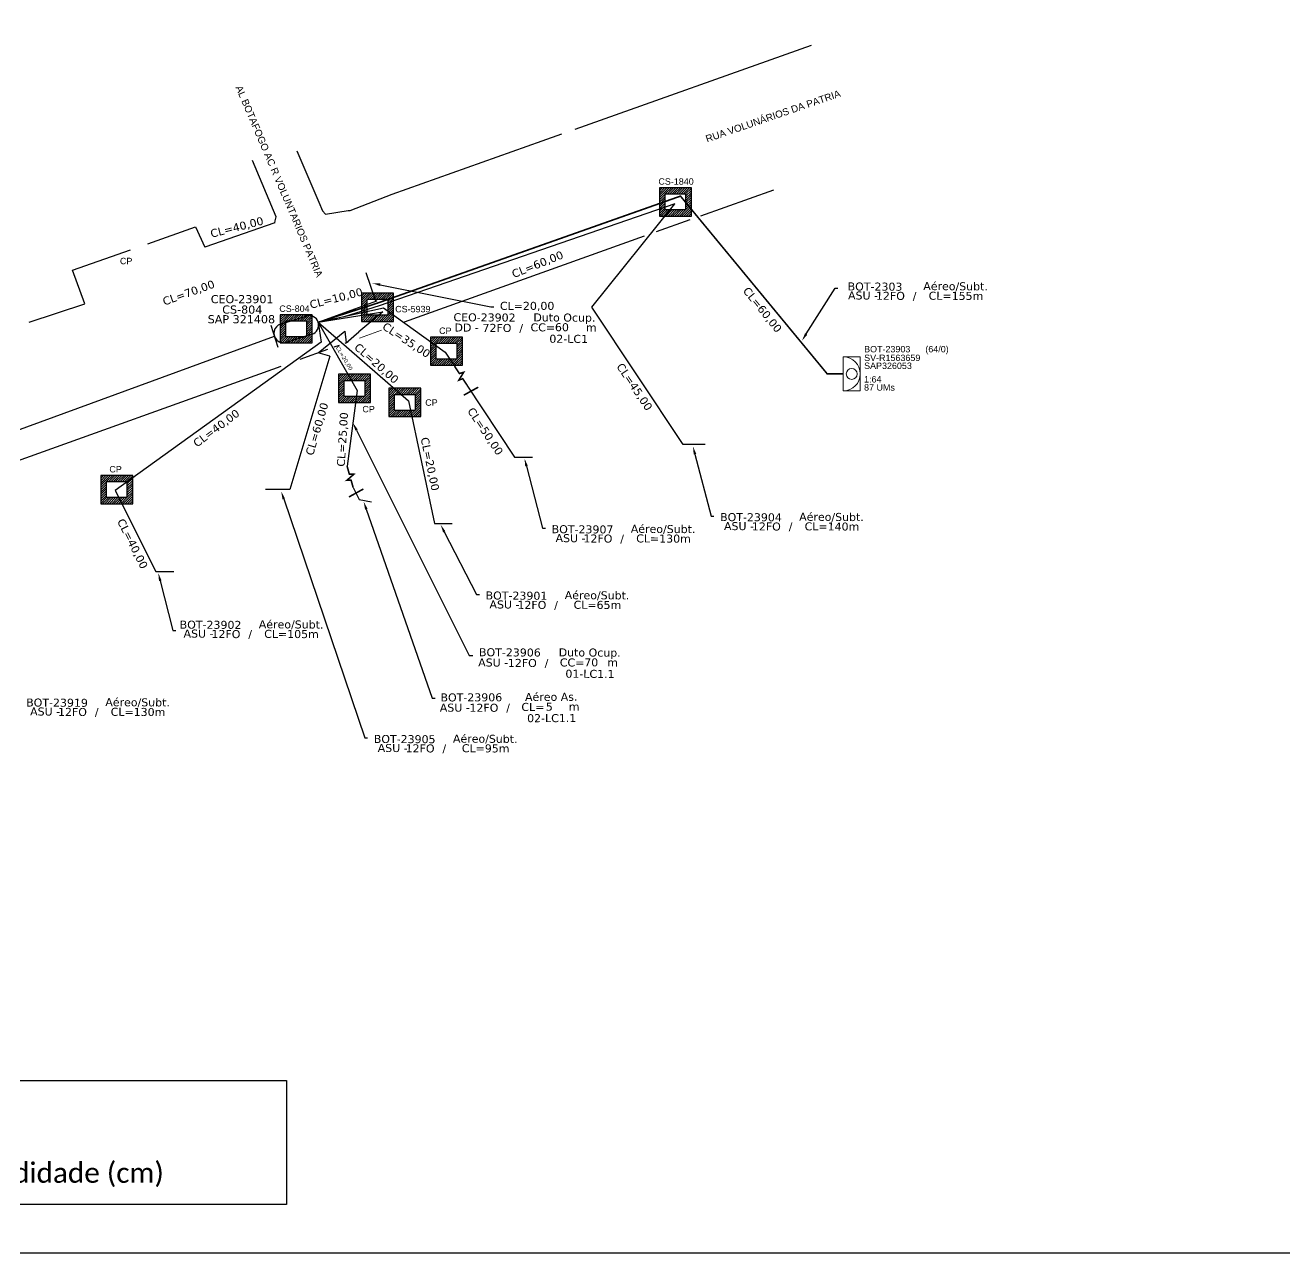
# Model space of a CAD drawing. Extents: x -89 to 749, y 705 to 1299.
# Drawn here: x 78.1 to 330, y 705 to 950.3 of the extents above; entities that cross this region are included whole.
import ezdxf
from ezdxf import colors
from ezdxf.entities.mleader import LeaderData, LeaderLine
from ezdxf.enums import TextEntityAlignment as Align
from ezdxf.math import Vec2, Vec3

# ---------------------------------------------------------------- set-up
doc = ezdxf.new("R2010")
doc.units = 0
for name, color, linetype in [('10.1-Caixas Subterrâneas', 5, 'Continuous'), ('20.4-CEOS', 1, 'Continuous'), ('20.5-CEO', 1, 'Continuous'), ('CAP a instalar', 1, 'Continuous'), ('celulas gpon', 7, 'Continuous'), ('label_cabos', 7, 'Continuous'), ('Legenda', 1, 'Continuous'), ('QUADRA', 7, 'Continuous'), ('SETA', 7, 'Continuous'), ('Subida Lateral', 5, 'Continuous')]:
    doc.layers.add(name, color=color, linetype=linetype)
for name, color, linetype, lineweight in [("20.0-LEGENDA DOS CDO'S", 1, 'Continuous', 0), ('20.1-CDO_INTERIOR', 1, 'Continuous', 0), ('Segmento Logradouro Texto', 7, 'Continuous', 0)]:
    doc.layers.add(name, color=color, linetype=linetype, lineweight=lineweight)
doc.layers.add('EXTRA', color=50, linetype='Continuous', plot=False)
doc.styles.add('ARIAL', font='arial.ttf')
doc.styles.add('DIGICADE', font='arial.ttf')
doc.styles.add('siredit', font='verdana.ttf')
doc.styles.get("Standard").update_dxf_attribs({"font": 'arial.ttf'})
doc.styles.add('WMF-Calibri0', font='calibri.ttf')
doc.linetypes.add('FENCELINE1', pattern='A,0.25,-0.1,[133,ltypeshp.shx,S=0.1,R=0,X=-0.1,Y=0],-0.1,1', length=1.45)

# ---------------------------------------------------------------- blocks, each defined once
blk = doc.blocks.new('*X59')
at = {"color": 0, "linetype": 'Continuous'}
for p, q in [((-1.25, 0.34099), (-0.49099, 1.1)), ((-1.25, 0.517767), (-0.667767, 1.1)), ((-1.25, 0.694544), (-0.844544, 1.1)), ((-1.25, 0.87132), (-1.02132, 1.1)), ((-1.25, 1.048097), (-1.198097, 1.1)), ((-0.789214, 0.625), (-0.314214, 1.1)), ((-0.612437, 0.625), (-0.137437, 1.1)), ((-0.43566, 0.625), (0.03934, 1.1)), ((-0.258883, 0.625), (0.216117, 1.1)), ((-0.082107, 0.625), (0.392893, 1.1)), ((0.09467, 0.625), (0.56967, 1.1)), ((0.271447, 0.625), (0.746447, 1.1)), ((0.448223, 0.625), (0.923223, 1.1)), ((0.625, 0.625), (1.1, 1.1)), ((0.801777, 0.625), (1.25, 1.073223)), ((-1.25, 0.164214), (-0.8035, 0.610714)), ((-1.25, -0.012563), (-0.8035, 0.433937)), ((-1.25, -0.18934), (-0.8035, 0.25716)), ((-1.25, -0.366117), (-0.8035, 0.080383)), ((0.8035, 0.449947), (1.25, 0.896447)), ((0.8035, 0.27317), (1.25, 0.71967)), ((0.8035, 0.096393), (1.25, 0.542893)), ((0.8035, -0.080383), (1.25, 0.366117)), ((0.8035, -0.25716), (1.25, 0.18934)), ((0.8035, -0.433937), (1.25, 0.012563)), ((-1.25, -0.542893), (-0.8035, -0.096393)), ((-1.25, -0.71967), (-0.8035, -0.27317)), ((-1.25, -0.896447), (-0.8035, -0.449947)), ((-1.25, -1.073223), (-0.801777, -0.625)), ((-1.1, -1.1), (-0.625, -0.625)), ((-0.923223, -1.1), (-0.448223, -0.625)), ((-0.746447, -1.1), (-0.271447, -0.625)), ((-0.56967, -1.1), (-0.09467, -0.625)), ((-0.392893, -1.1), (0.082107, -0.625)), ((-0.216117, -1.1), (0.258883, -0.625)), ((-0.03934, -1.1), (0.43566, -0.625)), ((0.137437, -1.1), (0.612437, -0.625)), ((0.314214, -1.1), (0.789214, -0.625)), ((0.49099, -1.1), (1.25, -0.34099)), ((0.667767, -1.1), (1.25, -0.517767)), ((0.8035, -0.610714), (1.25, -0.164214)), ((0.844544, -1.1), (1.25, -0.694544)), ((1.02132, -1.1), (1.25, -0.87132)), ((1.198097, -1.1), (1.25, -1.048097))]:
    blk.add_line(p, q, dxfattribs=at)
blk = doc.blocks.new('MANHOLE_MQ')
at = {"color": 0, "linetype": 'Continuous'}
for p, q in [((0.00000623, 0.00000569), (-0.00000627, 0.00000569)), ((-0.00000627, 0.00000569), (-0.00000627, -0.00000531)), ((0.00000623, -0.00000531), (0.00000623, 0.00000569)), ((-0.00000404, 0.00000331), (0.00000399, 0.00000331)), ((-0.00000404, -0.00000294), (-0.00000404, 0.00000331)), ((0.00000399, 0.00000331), (0.00000399, -0.00000294)), ((0.00000399, -0.00000294), (-0.00000404, -0.00000294)), ((0.00000399, -0.00000294), (0.00000399, -0.00000294)), ((-0.00000627, -0.00000531), (0.00000623, -0.00000531))]:
    blk.add_line(p, q, dxfattribs=at)
at = {"color": 0, "linetype": 'Continuous', "xscale": 5e-06, "yscale": 5e-06, "zscale": 1e-05}
blk.add_blockref('*X59', (-0.00000002, 0.00000019), dxfattribs=at)
blk = doc.blocks.new('LEGENDA DOS CABOS')
at = {"layer": 'EXTRA', "color": 0, "style": 'siredit'}
for tag, p in [('ID', (4.6, 0.97)), ('XX', (9.03, 0.97))]:
    blk.add_attdef(tag, text='', height=0.48, rotation=359.69, dxfattribs=at).set_placement(p, align=Align.MIDDLE_CENTER)
at = {"layer": 'Legenda', "color": 0, "style": 'siredit'}
for tag, p in [('TIPO_CABO', (1.31, 0)), ('CABO', (4.69, -0.05)), ('/', (6.81, -0.05)), ('METROS', (10.03, -0.05))]:
    blk.add_attdef(tag, text='', height=0.8, rotation=359.69, dxfattribs=at).set_placement(p, align=Align.MIDDLE_CENTER)
blk = doc.blocks.new('Inst CB AS CFOA-SM-ASU-120-S-12')
at = {"layer": 'label_cabos', "color": 0, "style": 'siredit'}
for tag, flags, p in [('ID_ATIVIDADE', 3, (1.31, 2.67)), ('FATOR', 1, (11.56, 2.55))]:
    blk.add_attdef(tag, text='', height=1, rotation=359.69, dxfattribs=dict(at, flags=flags)).set_placement(p, align=Align.MIDDLE_CENTER)
for tag, p in [('DESTINO_CABO', (3.13, 1.26)), ('TIPO_CABO', (13.11, 1.24)), ('TIPO_CABO', (1.26, 0)), ('CABO', (4.69, -0.05)), ('/', (7.71, -0.05)), ('LANCE', (10.81, 0)), ('UND', (15.96, 0)), ('FID', (13.15, -1.41))]:
    blk.add_attdef(tag, text='', height=1, rotation=359.69, dxfattribs=at).set_placement(p, align=Align.MIDDLE_CENTER)
blk.add_attdef('QTDE', (12.43, -0.47), '', height=1, rotation=359.69, dxfattribs=at)
blk = doc.blocks.new('Inst CB DT OCUP CFOA-SM-DD-S-72')
at = {"layer": 'label_cabos', "color": 0, "style": 'siredit'}
for tag, flags, p in [('ID_ATIVIDADE', 3, (1.31, 2.67)), ('FATOR', 1, (11.56, 2.55))]:
    blk.add_attdef(tag, text='', height=1, rotation=359.69, dxfattribs=dict(at, flags=flags)).set_placement(p, align=Align.MIDDLE_CENTER)
for tag, p in [('DESTINO_CABO', (3.13, 1.26)), ('TIPO_CABO', (13.11, 1.24)), ('TIPO_CABO', (1.11, 0)), ('CABO', (4.69, -0.05)), ('/', (7.71, -0.05)), ('LANCE', (10.41, 0.02)), ('UND', (16.46, 0)), ('FID', (13.65, -1.41))]:
    blk.add_attdef(tag, text='', height=1, rotation=359.69, dxfattribs=at).set_placement(p, align=Align.MIDDLE_CENTER)
blk.add_attdef('QTDE', (11.93, -0.45), '', height=1, rotation=359.69, dxfattribs=at)
blk = doc.blocks.new('Inst CB DT OCUP CFOA-SM-ASU-120-S-12')
at = {"layer": 'label_cabos', "color": 0, "style": 'siredit'}
for tag, flags, p in [('ID_ATIVIDADE', 3, (1.31, 2.67)), ('FATOR', 1, (11.56, 2.55))]:
    blk.add_attdef(tag, text='', height=1, rotation=359.69, dxfattribs=dict(at, flags=flags)).set_placement(p, align=Align.MIDDLE_CENTER)
for tag, p in [('DESTINO_CABO', (3.13, 1.26)), ('TIPO_CABO', (13.11, 1.24)), ('TIPO_CABO', (1.26, 0)), ('CABO', (4.69, -0.05)), ('/', (7.71, -0.05)), ('LANCE', (10.91, 0)), ('UND', (15.96, 0)), ('FID', (13.15, -1.41))]:
    blk.add_attdef(tag, text='', height=1, rotation=359.69, dxfattribs=at).set_placement(p, align=Align.MIDDLE_CENTER)
blk.add_attdef('QTDE', (12.43, -0.47), '', height=1, rotation=359.69, dxfattribs=at)

msp = doc.modelspace()

# ---------------------------------------------------------------- linework, layer by layer
msp.add_lwpolyline([(-89.32, 705.02), (749.25, 705.02), (749.25, 1299.02), (-89.32, 1299.02), (-89.32, 705.02)])
at = {"color": 7}
msp.add_lwpolyline([(-71.63, 739.46), (130.36, 739.46), (130.36, 714.66), (-71.63, 714.66)], close=True, dxfattribs=at)
at = {"layer": '20.1-CDO_INTERIOR', "color": 1, "lineweight": 18}
msp.add_lwpolyline([(245.08, 877.26), (245.08, 884.06), (241.68, 884.07), (241.68, 877.27)], close=True, dxfattribs=at)
msp.add_circle((243.38, 880.66), 1.09, dxfattribs=at)
msp.add_arc((241.68, 880.67), 3.4, 269.9724, 89.9724, dxfattribs=at)
at = {"layer": '20.5-CEO', "color": 5}
for p, q in [((129.18, 890.61), (134.3, 892.22)), ((135.45, 888.57), (130.33, 886.96))]:
    msp.add_line(p, q, dxfattribs=at)
msp.add_lwpolyline([(127.24, 890.42), (128.62, 886.01)], dxfattribs=at)
for centre, start, end in [((134.88, 890.4), 287.4426, 107.4426), ((129.75, 888.79), 107.4426, 287.4426)]:
    msp.add_arc(centre, 1.91, start, end, dxfattribs=at)
at = {"layer": 'CAP a instalar', "color": 1, "linetype": 'FENCELINE1', "ltscale": 5, "const_width": 0.32}
msp.add_lwpolyline([(136.7, 890.97), (148.56, 894.81), (148.56, 894.81), (209.13, 916.19), (238.47, 880.67), (241.68, 880.67)], dxfattribs=at)
at = {"layer": 'CAP a instalar', "color": 7, "linetype": 'FENCELINE1', "ltscale": 5}
for points in [[(214.1, 866.58), (209.64, 866.58), (191.43, 893.98), (208.02, 914.65), (148.86, 894.23), (141.91, 892.04), (136.7, 890.97)], [(136.7, 890.97), (148.45, 895.25), (148.21, 895.21), (146.28, 900.87)], [(136.7, 890.97), (149.74, 893.88)], [(136.7, 890.97), (149.6, 893.09), (144.79, 889.05)], [(149.74, 893.88), (149.74, 893.88), (162.08, 885.03), (163.99, 882.14)], [(136.7, 890.97), (137.27, 887.02), (96.08, 857.36)], [(139.02, 884.22), (136.69, 884.84), (142.03, 889.18), (142.31, 886.87), (144.79, 889.05)], [(136.7, 890.97), (154.77, 875.26), (154.77, 875.26), (159.98, 850.74), (163.51, 850.74)], [(136.7, 890.97), (144.52, 877.35), (144.52, 877.35), (142.46, 862.25)], [(-12.4, 846.58), (7.17, 844.02), (127.93, 888.21)], [(139.02, 884.22), (131, 857.57), (126.13, 857.57)], [(166.44, 878.43), (175.97, 864.02), (179.56, 864.02)], [(96.08, 857.36), (104.22, 841.15), (107.86, 841.15)], [(143.69, 857.97), (144.88, 855.54), (147.34, 855.12)]]:
    msp.add_lwpolyline(points, dxfattribs=at)
at = {"layer": 'QUADRA', "color": 4}
for points in [[(188.08, 929.57), (235.31, 946.34)], [(143.11, 913.33), (151.46, 916.56), (181.47, 927.22)], [(181.47, 927.22), (185.44, 928.63)], [(132.44, 925.22), (136.8, 914.95)], [(128.02, 910.85), (128.1, 911.25), (128.29, 912.05), (128.29, 912.05), (128.29, 912.05), (123.54, 923.32)], [(227.74, 917.41), (213.13, 912.18)], [(136.8, 914.95), (137.55, 913.22), (138.18, 912.55), (142.7, 913.33), (143.11, 913.33)], [(102.62, 906.67), (112.19, 910.05), (114, 905.97)], [(128.02, 910.85), (114, 905.97)], [(211.02, 911.43), (204.3, 909.04)], [(201.86, 908.17), (153.91, 891.02)], [(78.88, 890.97), (90.06, 894.69), (87.57, 901.37), (99.18, 905.46)], [(142.62, 886.98), (142, 886.76)], [(138.56, 885.52), (133.04, 883.51)], [(140.88, 886.35), (139.82, 885.97)], [(129.23, 882.14), (71.26, 861.38)]]:
    msp.add_lwpolyline(points, dxfattribs=at)
at = {"layer": 'SETA', "lineweight": 0}
msp.add_line((144.96, 887.82), (149.36, 889.39), dxfattribs=at)
at = {"layer": 'SETA', "lineweight": 0, "const_width": 0.32}
for points in [[(165.81, 876.41), (168.69, 878)], [(142.85, 856.07), (145.73, 857.66)]]:
    msp.add_lwpolyline(points, dxfattribs=at)
at = {"layer": 'Subida Lateral', "color": 5, "const_width": 0.32}
for points in [[(166.44, 878.43), (165.6, 879.7), (164.83, 879.42), (165.78, 880.98), (164.93, 880.73), (163.99, 882.14)], [(143.69, 857.97), (143.26, 859.44), (142.44, 859.4), (143.82, 860.6), (142.93, 860.62), (142.46, 862.25)]]:
    msp.add_lwpolyline(points, dxfattribs=at)

# ---------------------------------------------------------------- block references
at = {"color": 0, "lineweight": 0}
ref = msp.add_blockref('Inst CB DT OCUP CFOA-SM-DD-S-72', (164.95, 889.93), dxfattribs=dict(at, xscale=1.6, yscale=1.6, zscale=1.6))
ref.add_attrib('DESTINO_CABO', 'CEO-23902', dxfattribs={"layer": 'label_cabos', "color": 0, "height": 1.6, "rotation": 359.69, "style": 'siredit'}).set_placement((169.96, 891.95), align=Align.MIDDLE_CENTER)
ref.add_attrib('TIPO_CABO', 'Duto Ocup.', dxfattribs={"layer": 'label_cabos', "color": 0, "height": 1.6, "rotation": 359.69, "style": 'siredit'}).set_placement((185.92, 891.92), align=Align.MIDDLE_CENTER)
ref.add_attrib('/', '/', dxfattribs={"layer": 'label_cabos', "color": 0, "height": 1.6, "rotation": 359.69, "style": 'siredit'}).set_placement((177.29, 889.85), align=Align.MIDDLE_CENTER)
ref.add_attrib('FID', '02-LC1', dxfattribs={"layer": 'label_cabos', "color": 0, "height": 1.6, "rotation": 359.69, "style": 'siredit'}).set_placement((186.78, 887.67), align=Align.MIDDLE_CENTER)
ref.add_attrib('LANCE', 'CC=', dxfattribs={"layer": 'label_cabos', "color": 0, "height": 1.6, "rotation": 359.69, "style": 'siredit'}).set_placement((181.6, 889.96), align=Align.MIDDLE_CENTER)
ref.add_attrib('UND', 'm', dxfattribs={"layer": 'label_cabos', "color": 0, "height": 1.6, "rotation": 359.69, "style": 'siredit'}).set_placement((191.29, 889.93), align=Align.MIDDLE_CENTER)
ref.add_attrib('CABO', '72FO', dxfattribs={"layer": 'label_cabos', "color": 0, "height": 1.6, "rotation": 359.69, "style": 'siredit'}).set_placement((172.44, 889.85), align=Align.MIDDLE_CENTER)
ref.add_attrib('TIPO_CABO', 'DD - ', dxfattribs={"layer": 'label_cabos', "color": 0, "height": 1.6, "rotation": 359.69, "style": 'siredit'}).set_placement((166.73, 889.92), align=Align.MIDDLE_CENTER)
ref.add_attrib('QTDE', '60', (184.03, 889.2), dxfattribs={"layer": 'label_cabos', "color": 0, "height": 1.6, "rotation": 359.69, "style": 'siredit'})
at = {"layer": '10.1-Caixas Subterrâneas', "color": 30, "xscale": 511660.0868978531, "yscale": 511660.0868978531, "zscale": 511660.0868978531}
for p, rotation in [((208.1, 915.12), 180.0000000000622), ((148.56, 894.07), 180.0000000000622), ((132.29, 889.77), 180.0000000000622), ((162.32, 885.31), 180.0000000000622), ((143.93, 877.86), 180.000000000062), ((154, 875.06), 180.000000000062), ((96.4, 857.63), 180.0000000000622)]:
    msp.add_blockref('MANHOLE_MQ', p, dxfattribs=dict(at, rotation=rotation))
at = {"layer": 'label_cabos', "color": 0, "lineweight": 0}
ref = msp.add_blockref('LEGENDA DOS CABOS', (241.24, 895.5), dxfattribs=dict(at, xscale=1.6, yscale=1.6, zscale=1.6))
ref.add_attrib('ID', 'BOT-2303', dxfattribs={"color": 0, "height": 1.6, "rotation": 359.69, "style": 'siredit'}).set_placement((248.03, 898.11), align=Align.MIDDLE_CENTER)
ref.add_attrib('CABO', '12FO', dxfattribs={"color": 0, "height": 1.6, "rotation": 359.69, "style": 'siredit'}).set_placement((251.11, 896.26), align=Align.MIDDLE_CENTER)
ref.add_attrib('METROS', 'CL=155m', dxfattribs={"color": 0, "height": 1.6, "rotation": 359.69, "style": 'siredit'}).set_placement((264.22, 896.26), align=Align.MIDDLE_CENTER)
ref.add_attrib('XX', 'Aéreo/Subt.', dxfattribs={"color": 0, "height": 1.6, "rotation": 359.69, "style": 'siredit'}).set_placement((264.14, 898.18), align=Align.MIDDLE_CENTER)
ref.add_attrib('/', '/', dxfattribs={"color": 0, "height": 1.6, "rotation": 359.69, "style": 'siredit'}).set_placement((255.95, 896.26), align=Align.MIDDLE_CENTER)
ref.add_attrib('TIPO_CABO', 'ASU -', dxfattribs={"color": 0, "height": 1.6, "rotation": 359.69, "style": 'siredit'}).set_placement((245.63, 896.33), align=Align.MIDDLE_CENTER)
ref = msp.add_blockref('LEGENDA DOS CABOS', (216.44, 849.41), dxfattribs=dict(at, xscale=1.6, yscale=1.6, zscale=1.6))
ref.add_attrib('ID', 'BOT-23904', dxfattribs={"color": 0, "height": 1.6, "rotation": 359.69, "style": 'siredit'}).set_placement((223.23, 852.02), align=Align.MIDDLE_CENTER)
ref.add_attrib('CABO', '12FO', dxfattribs={"color": 0, "height": 1.6, "rotation": 359.69, "style": 'siredit'}).set_placement((226.3, 850.17), align=Align.MIDDLE_CENTER)
ref.add_attrib('METROS', 'CL=140m', dxfattribs={"color": 0, "height": 1.6, "rotation": 359.69, "style": 'siredit'}).set_placement((239.42, 850.17), align=Align.MIDDLE_CENTER)
ref.add_attrib('XX', 'Aéreo/Subt.', dxfattribs={"color": 0, "height": 1.6, "rotation": 359.69, "style": 'siredit'}).set_placement((239.33, 852.08), align=Align.MIDDLE_CENTER)
ref.add_attrib('/', '/', dxfattribs={"color": 0, "height": 1.6, "rotation": 359.69, "style": 'siredit'}).set_placement((231.15, 850.17), align=Align.MIDDLE_CENTER)
ref.add_attrib('TIPO_CABO', 'ASU -', dxfattribs={"color": 0, "height": 1.6, "rotation": 359.69, "style": 'siredit'}).set_placement((220.83, 850.24), align=Align.MIDDLE_CENTER)
ref = msp.add_blockref('LEGENDA DOS CABOS', (182.76, 847), dxfattribs=dict(at, xscale=1.6, yscale=1.6, zscale=1.6))
ref.add_attrib('ID', 'BOT-23907', dxfattribs={"color": 0, "height": 1.6, "rotation": 359.69, "style": 'siredit'}).set_placement((189.55, 849.6), align=Align.MIDDLE_CENTER)
ref.add_attrib('CABO', '12FO', dxfattribs={"color": 0, "height": 1.6, "rotation": 359.69, "style": 'siredit'}).set_placement((192.63, 847.76), align=Align.MIDDLE_CENTER)
ref.add_attrib('METROS', 'CL=130m', dxfattribs={"color": 0, "height": 1.6, "rotation": 359.69, "style": 'siredit'}).set_placement((205.74, 847.76), align=Align.MIDDLE_CENTER)
ref.add_attrib('XX', 'Aéreo/Subt.', dxfattribs={"color": 0, "height": 1.6, "rotation": 359.69, "style": 'siredit'}).set_placement((205.66, 849.67), align=Align.MIDDLE_CENTER)
ref.add_attrib('/', '/', dxfattribs={"color": 0, "height": 1.6, "rotation": 359.69, "style": 'siredit'}).set_placement((197.47, 847.76), align=Align.MIDDLE_CENTER)
ref.add_attrib('TIPO_CABO', 'ASU -', dxfattribs={"color": 0, "height": 1.6, "rotation": 359.69, "style": 'siredit'}).set_placement((187.15, 847.83), align=Align.MIDDLE_CENTER)
ref = msp.add_blockref('LEGENDA DOS CABOS', (169.56, 833.74), dxfattribs=dict(at, xscale=1.6, yscale=1.6, zscale=1.6))
ref.add_attrib('ID', 'BOT-23901', dxfattribs={"color": 0, "height": 1.6, "rotation": 359.69, "style": 'siredit'}).set_placement((176.34, 836.35), align=Align.MIDDLE_CENTER)
ref.add_attrib('CABO', '12FO', dxfattribs={"color": 0, "height": 1.6, "rotation": 359.69, "style": 'siredit'}).set_placement((179.42, 834.5), align=Align.MIDDLE_CENTER)
ref.add_attrib('METROS', 'CL=65m', dxfattribs={"color": 0, "height": 1.6, "rotation": 359.69, "style": 'siredit'}).set_placement((192.53, 834.5), align=Align.MIDDLE_CENTER)
ref.add_attrib('XX', 'Aéreo/Subt.', dxfattribs={"color": 0, "height": 1.6, "rotation": 359.69, "style": 'siredit'}).set_placement((192.45, 836.42), align=Align.MIDDLE_CENTER)
ref.add_attrib('/', '/', dxfattribs={"color": 0, "height": 1.6, "rotation": 359.69, "style": 'siredit'}).set_placement((184.26, 834.5), align=Align.MIDDLE_CENTER)
ref.add_attrib('TIPO_CABO', 'ASU -', dxfattribs={"color": 0, "height": 1.6, "rotation": 359.69, "style": 'siredit'}).set_placement((173.94, 834.58), align=Align.MIDDLE_CENTER)
ref = msp.add_blockref('LEGENDA DOS CABOS', (108.38, 827.92), dxfattribs=dict(at, xscale=1.6, yscale=1.6, zscale=1.6))
ref.add_attrib('ID', 'BOT-23902', dxfattribs={"color": 0, "height": 1.6, "rotation": 359.69, "style": 'siredit'}).set_placement((115.17, 830.53), align=Align.MIDDLE_CENTER)
ref.add_attrib('CABO', '12FO', dxfattribs={"color": 0, "height": 1.6, "rotation": 359.69, "style": 'siredit'}).set_placement((118.25, 828.68), align=Align.MIDDLE_CENTER)
ref.add_attrib('METROS', 'CL=105m', dxfattribs={"color": 0, "height": 1.6, "rotation": 359.69, "style": 'siredit'}).set_placement((131.36, 828.68), align=Align.MIDDLE_CENTER)
ref.add_attrib('XX', 'Aéreo/Subt.', dxfattribs={"color": 0, "height": 1.6, "rotation": 359.69, "style": 'siredit'}).set_placement((131.28, 830.6), align=Align.MIDDLE_CENTER)
ref.add_attrib('/', '/', dxfattribs={"color": 0, "height": 1.6, "rotation": 359.69, "style": 'siredit'}).set_placement((123.09, 828.68), align=Align.MIDDLE_CENTER)
ref.add_attrib('TIPO_CABO', 'ASU -', dxfattribs={"color": 0, "height": 1.6, "rotation": 359.69, "style": 'siredit'}).set_placement((112.77, 828.76), align=Align.MIDDLE_CENTER)
ref = msp.add_blockref('Inst CB DT OCUP CFOA-SM-ASU-120-S-12', (170.01, 822.99), dxfattribs=dict(at, xscale=1.6, yscale=1.6, zscale=1.6))
ref.add_attrib('DESTINO_CABO', 'BOT-23906', dxfattribs={"color": 0, "height": 1.6, "rotation": 359.69, "style": 'siredit'}).set_placement((175.02, 825.01), align=Align.MIDDLE_CENTER)
ref.add_attrib('CABO', '12FO', dxfattribs={"color": 0, "height": 1.6, "rotation": 359.69, "style": 'siredit'}).set_placement((177.51, 822.9), align=Align.MIDDLE_CENTER)
ref.add_attrib('TIPO_CABO', 'Duto Ocup.', dxfattribs={"color": 0, "height": 1.6, "rotation": 359.69, "style": 'siredit'}).set_placement((190.98, 824.98), align=Align.MIDDLE_CENTER)
ref.add_attrib('/', '/', dxfattribs={"color": 0, "height": 1.6, "rotation": 359.69, "style": 'siredit'}).set_placement((182.35, 822.9), align=Align.MIDDLE_CENTER)
ref.add_attrib('TIPO_CABO', 'ASU - ', dxfattribs={"color": 0, "height": 1.6, "rotation": 359.69, "style": 'siredit'}).set_placement((172.03, 822.98), align=Align.MIDDLE_CENTER)
ref.add_attrib('FID', '01-LC1.1', dxfattribs={"color": 0, "height": 1.6, "rotation": 359.69, "style": 'siredit'}).set_placement((191.04, 820.72), align=Align.MIDDLE_CENTER)
ref.add_attrib('LANCE', 'CC=', dxfattribs={"color": 0, "height": 1.6, "rotation": 359.69, "style": 'siredit'}).set_placement((187.46, 822.99), align=Align.MIDDLE_CENTER)
ref.add_attrib('QTDE', '70', (189.89, 822.23), dxfattribs={"color": 0, "height": 1.6, "rotation": 359.69, "style": 'siredit'})
ref.add_attrib('UND', 'm', dxfattribs={"color": 0, "height": 1.6, "rotation": 359.69, "style": 'siredit'}).set_placement((195.55, 822.99), align=Align.MIDDLE_CENTER)
ref = msp.add_blockref('LEGENDA DOS CABOS', (77.7, 812.35), dxfattribs=dict(at, xscale=1.6, yscale=1.6, zscale=1.6))
ref.add_attrib('ID', 'BOT-23919', dxfattribs={"color": 0, "height": 1.6, "rotation": 359.69, "style": 'siredit'}).set_placement((84.48, 814.96), align=Align.MIDDLE_CENTER)
ref.add_attrib('CABO', '12FO', dxfattribs={"color": 0, "height": 1.6, "rotation": 359.69, "style": 'siredit'}).set_placement((87.56, 813.11), align=Align.MIDDLE_CENTER)
ref.add_attrib('METROS', 'CL=130m', dxfattribs={"color": 0, "height": 1.6, "rotation": 359.69, "style": 'siredit'}).set_placement((100.67, 813.11), align=Align.MIDDLE_CENTER)
ref.add_attrib('XX', 'Aéreo/Subt.', dxfattribs={"color": 0, "height": 1.6, "rotation": 359.69, "style": 'siredit'}).set_placement((100.59, 815.03), align=Align.MIDDLE_CENTER)
ref.add_attrib('/', '/', dxfattribs={"color": 0, "height": 1.6, "rotation": 359.69, "style": 'siredit'}).set_placement((92.41, 813.11), align=Align.MIDDLE_CENTER)
ref.add_attrib('TIPO_CABO', 'ASU -', dxfattribs={"color": 0, "height": 1.6, "rotation": 359.69, "style": 'siredit'}).set_placement((82.09, 813.19), align=Align.MIDDLE_CENTER)
at = {"layer": 'label_cabos'}
ref = msp.add_blockref('Inst CB AS CFOA-SM-ASU-120-S-12', (162.33, 813.96), dxfattribs=dict(at, xscale=1.6, yscale=1.6, zscale=1.6, rotation=0.4634636605451004))
ref.add_attrib('DESTINO_CABO', 'BOT-23906', dxfattribs={"color": 0, "height": 1.6, "rotation": 0.1535, "style": 'siredit'}).set_placement((167.32, 816.02), align=Align.MIDDLE_CENTER)
ref.add_attrib('TIPO_CABO', 'Aéreo As.', dxfattribs={"color": 0, "height": 1.6, "rotation": 0.1535, "style": 'siredit'}).set_placement((183.29, 816.12), align=Align.MIDDLE_CENTER)
ref.add_attrib('CABO', '12FO', dxfattribs={"color": 0, "height": 1.6, "rotation": 0.1535, "style": 'siredit'}).set_placement((169.83, 813.94), align=Align.MIDDLE_CENTER)
ref.add_attrib('/', '/', dxfattribs={"color": 0, "height": 1.6, "rotation": 0.1535, "style": 'siredit'}).set_placement((174.67, 813.98), align=Align.MIDDLE_CENTER)
ref.add_attrib('TIPO_CABO', 'ASU - ', dxfattribs={"color": 0, "height": 1.6, "rotation": 0.1535, "style": 'siredit'}).set_placement((164.35, 813.97), align=Align.MIDDLE_CENTER)
ref.add_attrib('FID', '02-LC1.1', dxfattribs={"color": 0, "height": 1.6, "rotation": 0.1535, "style": 'siredit'}).set_placement((183.38, 811.87), align=Align.MIDDLE_CENTER)
ref.add_attrib('LANCE', 'CL=', dxfattribs={"color": 0, "height": 1.6, "rotation": 0.1535, "style": 'siredit'}).set_placement((179.62, 814.11), align=Align.MIDDLE_CENTER)
ref.add_attrib('QTDE', '5', (182.22, 813.36), dxfattribs={"color": 0, "height": 1.6, "rotation": 0.1535, "style": 'siredit'})
ref.add_attrib('UND', 'm', dxfattribs={"color": 0, "height": 1.6, "rotation": 0.1535, "style": 'siredit'}).set_placement((187.87, 814.17), align=Align.MIDDLE_CENTER)
at = {"layer": 'label_cabos', "color": 0, "lineweight": 0}
ref = msp.add_blockref('LEGENDA DOS CABOS', (147.21, 805.07), dxfattribs=dict(at, xscale=1.6, yscale=1.6, zscale=1.6))
ref.add_attrib('ID', 'BOT-23905', dxfattribs={"color": 0, "height": 1.6, "rotation": 359.69, "style": 'siredit'}).set_placement((153.99, 807.68), align=Align.MIDDLE_CENTER)
ref.add_attrib('CABO', '12FO', dxfattribs={"color": 0, "height": 1.6, "rotation": 359.69, "style": 'siredit'}).set_placement((157.07, 805.83), align=Align.MIDDLE_CENTER)
ref.add_attrib('METROS', 'CL=95m', dxfattribs={"color": 0, "height": 1.6, "rotation": 359.69, "style": 'siredit'}).set_placement((170.18, 805.83), align=Align.MIDDLE_CENTER)
ref.add_attrib('XX', 'Aéreo/Subt.', dxfattribs={"color": 0, "height": 1.6, "rotation": 359.69, "style": 'siredit'}).set_placement((170.1, 807.75), align=Align.MIDDLE_CENTER)
ref.add_attrib('/', '/', dxfattribs={"color": 0, "height": 1.6, "rotation": 359.69, "style": 'siredit'}).set_placement((161.91, 805.83), align=Align.MIDDLE_CENTER)
ref.add_attrib('TIPO_CABO', 'ASU -', dxfattribs={"color": 0, "height": 1.6, "rotation": 359.69, "style": 'siredit'}).set_placement((151.59, 805.9), align=Align.MIDDLE_CENTER)

# ---------------------------------------------------------------- texts
at = {"color": 7, "insert": (-66.86, 723.01), "char_height": 4, "width": 658.8434, "attachment_point": 1, "style": 'WMF-Calibri0'}
msp.add_mtext('Medidas das caiXas internas =  Largura X Altura X Profundidade (cm)', dxfattribs=at)
at = {"layer": '10.1-Caixas Subterrâneas', "color": 30, "style": 'ARIAL'}
for s, p in [('CS-1840', (204.72, 918.47)), ('CP', (97.06, 902.58)), ('CS-804', (128.92, 893.06)), ('CS-5939', (152.09, 892.97)), ('CP', (160.87, 888.65)), ('CP', (145.53, 872.98)), ('CP', (158.1, 874.29)), ('CP', (94.94, 860.97))]:
    msp.add_text(s, height=1.28, dxfattribs=at).set_placement(p)
at = {"layer": "20.0-LEGENDA DOS CDO'S", "color": 1, "lineweight": 0, "style": 'ARIAL'}
for s, p in [('SV-R1563659', (245.86, 883.23)), ('BOT-23903', (245.85, 884.97)), ('SAP326053', (245.85, 881.65)), ('1:64', (245.84, 878.94)), ('87 UMs', (245.84, 877.32))]:
    msp.add_text(s, height=1.28, rotation=359.9724, dxfattribs=at).set_placement(p)
msp.add_text('         (64/0)', height=1.28, rotation=359.9724, dxfattribs=at).set_placement((258.19, 884.97), align=Align.CENTER)
at = {"layer": '20.4-CEOS', "color": 7, "lineweight": 0, "style": 'siredit'}
msp.add_text('CEO-23901', height=1.615, dxfattribs=at).set_placement((121.49, 896.41), align=Align.TOP_CENTER)
at = {"layer": '20.5-CEO', "color": 7, "lineweight": 0, "style": 'siredit'}
for s, p in [('CS-804', (121.52, 894.33)), ('SAP 321408', (121.34, 892.4))]:
    msp.add_text(s, height=1.622, dxfattribs=at).set_placement(p, align=Align.TOP_CENTER)
at = {"layer": 'celulas gpon', "style": 'siredit'}
for s, height, rotation, p in [('CL=40,00', 1.6, 14.3542, (115.37, 907.86)), ('CL=60,00', 1.6, 21.9339, (175.8, 899.79)), ('CL=70,00', 1.6, 19.7633, (105.94, 894.3)), ('CL=10,00', 1.6, 14.3542, (135.22, 893.67)), ('CL=60,00', 1.6, 308.6695, (221.51, 897.23)), ('CL=35,00', 1.6, 326.7522, (149.36, 889.74)), ('CL=20,00', 1.6, 318.5774, (143.76, 885.77)), ('CL=20,00', 0.8, 300.9104, (140.18, 885.92)), ('CL=45,00', 1.6, 304.0216, (196.25, 882.14)), ('CL=60,00', 1.6, 73.4894, (135.66, 864.22)), ('CL=40,00', 1.6, 36.8402, (112.45, 865.93)), ('CL=25,00', 1.6, 86.4846, (142, 862.08)), ('CL=50,00', 1.6, 303.7161, (166.44, 873.27)), ('CL=20,00', 1.6, 281.8397, (157.17, 867.82)), ('CL=40,00', 1.6, 296.578, (96.44, 851.23))]:
    msp.add_text(s, height=height, rotation=rotation, dxfattribs=at).set_placement(p)
msp.add_text('CL=20,00', height=1.6, dxfattribs=at).set_placement((173.04, 893.46))
at = {"layer": 'Segmento Logradouro Texto', "color": 5, "linetype": 'Continuous', "char_height": 1.4, "attachment_point": 1, "style": 'DIGICADE'}
for s, insert, width, rotation in [('\\fArial|b0|i0|c0|p34;\\W1.0000000000;\\T1.0000000000;\\o\\lAL BOTAFOGO AC R VOLUNTARIOS PATRIA', (121.43, 938.46), 41.957, 293.1056), ('\\o\\l\\fArial|b0|i0|c0|p34;\\T1.0000000000;\\W1.0000000000;RUA VOLUNÁRIOS DA PATRIA', (214, 928.24), 30.3309, 18.933)]:
    msp.add_mtext(s, dxfattribs=dict(at, insert=insert, width=width, rotation=rotation))

# ---------------------------------------------------------------- leaders
at = {"layer": 'SETA', "lineweight": 0}
ml = msp.add_multileader_mtext('Standard', dxfattribs=at)
ml.set_content('', color=256)
ml.set_leader_properties()
ml.build(insert=Vec2(0, 0))
ml.multileader.update_dxf_attribs({"text_right_attachment_type": 6, "dogleg_length": 0.36, "arrow_head_size": 1.6})
ctx = ml.context
ctx.base_point, ctx.char_height, ctx.arrow_head_size, ctx.landing_gap_size, ctx.plane_origin = Vec3(171.82, 894.08), 0.288, 1.6, 0.144, Vec3(-940697.32, -15543899.7)
ctx.right_attachment = 6
notes = []
notes.append((ctx, [(0, (1, 1, 0), (171.24, 894.08), (1, 0), 0.576, [(0, [(147.53, 898.8)], 0, [])])]))
ctx.mtext.insert = Vec3(171.96, 894.22)
ml = msp.add_multileader_mtext('Standard', dxfattribs=at)
ml.set_content('', color=256)
ml.set_leader_properties()
ml.build(insert=Vec2(0, 0))
ml.multileader.update_dxf_attribs({"text_right_attachment_type": 6, "dogleg_length": 0.36, "arrow_head_size": 1.6})
ctx = ml.context
ctx.base_point, ctx.char_height, ctx.arrow_head_size, ctx.landing_gap_size, ctx.plane_origin = Vec3(240.61, 897.82), 0.288, 1.6, 0.144, Vec3(-940628.52, -15543895.96)
ctx.right_attachment = 6
notes.append((ctx, [(0, (1, 1, 0), (240.04, 897.82), (1, 0), 0.576, [(0, [(233.41, 887.28)], 0, [])])]))
ctx.mtext.insert = Vec3(240.76, 897.96)
ml = msp.add_multileader_mtext('Standard', dxfattribs=at)
ml.set_content('', color=256)
ml.set_leader_properties()
ml.build(insert=Vec2(0, 0))
ml.multileader.update_dxf_attribs({"text_right_attachment_type": 6, "dogleg_length": 0.36, "arrow_head_size": 1.6})
ctx = ml.context
ctx.base_point, ctx.char_height, ctx.arrow_head_size, ctx.landing_gap_size, ctx.plane_origin, ctx.plane_x_axis = Vec3(167.75, 824.23), 0.288, 1.6, 0.144, Vec3(941036.88, -15543969.61), Vec3(-1, 0)
ctx.right_attachment, ctx.text_align_type = 6, 2
notes.append((ctx, [(0, (1, 1, 0), (166.89, 824.37), (1, 0), 0.576, [(0, [(143.64, 870.88)], 0, [])])]))
ctx.mtext.insert, ctx.mtext.text_direction, ctx.mtext.rotation, ctx.mtext.alignment = Vec3(167.61, 824.08), Vec3(-1, 0), 3.141593, 3
ml = msp.add_multileader_mtext('Standard', dxfattribs=at)
ml.set_content('', color=256)
ml.set_leader_properties()
ml.build(insert=Vec2(0, 0))
ml.multileader.update_dxf_attribs({"text_right_attachment_type": 6, "dogleg_length": 0.36, "arrow_head_size": 1.6})
ctx = ml.context
ctx.base_point, ctx.char_height, ctx.arrow_head_size, ctx.landing_gap_size, ctx.plane_origin = Vec3(215.81, 852.26), 0.288, 1.6, 0.144, Vec3(-940653.32, -15543941.52)
ctx.right_attachment = 6
notes.append((ctx, [(0, (1, 1, 0), (215.24, 852.26), (1, 0), 0.576, [(0, [(211.63, 866.17)], 0, [])])]))
ctx.mtext.insert = Vec3(215.96, 852.4)
ml = msp.add_multileader_mtext('Standard', dxfattribs=at)
ml.set_content('', color=256)
ml.set_leader_properties()
ml.build(insert=Vec2(0, 0))
ml.multileader.update_dxf_attribs({"text_right_attachment_type": 6, "dogleg_length": 0.36, "arrow_head_size": 1.6})
ctx = ml.context
ctx.base_point, ctx.char_height, ctx.arrow_head_size, ctx.landing_gap_size, ctx.plane_origin = Vec3(182.14, 849.85), 0.288, 1.6, 0.144, Vec3(-940687, -15543943.93)
ctx.right_attachment = 6
notes.append((ctx, [(0, (1, 1, 0), (181.56, 849.85), (1, 0), 0.576, [(0, [(177.95, 863.76)], 0, [])])]))
ctx.mtext.insert = Vec3(182.28, 849.99)
ml = msp.add_multileader_mtext('Standard', dxfattribs=at)
ml.set_content('', color=256)
ml.set_leader_properties()
ml.build(insert=Vec2(0, 0))
ml.multileader.update_dxf_attribs({"text_right_attachment_type": 6, "dogleg_length": 0.36, "arrow_head_size": 1.6})
ctx = ml.context
ctx.base_point, ctx.char_height, ctx.arrow_head_size, ctx.landing_gap_size, ctx.plane_origin = Vec3(146.58, 807.92), 0.288, 1.6, 0.144, Vec3(-940722.56, -15543985.86)
ctx.right_attachment = 6
notes.append((ctx, [(0, (1, 1, 0), (146, 807.92), (1, 0), 0.576, [(0, [(129.29, 857.2)], 0, [])])]))
ctx.mtext.insert = Vec3(146.72, 808.06)
ml = msp.add_multileader_mtext('Standard', dxfattribs=at)
ml.set_content('', color=256)
ml.set_leader_properties()
ml.build(insert=Vec2(0, 0))
ml.multileader.update_dxf_attribs({"text_right_attachment_type": 6, "dogleg_length": 0.36, "arrow_head_size": 1.6})
ctx = ml.context
ctx.base_point, ctx.char_height, ctx.arrow_head_size, ctx.landing_gap_size, ctx.plane_origin, ctx.plane_x_axis = Vec3(160.36, 816.01), 0.288, 1.6, 0.144, Vec3(941029.5, -15543978.11), Vec3(-1, 0)
ctx.right_attachment = 6
notes.append((ctx, [(0, (1, 1, 0), (159.5, 815.87), (1, 0), 0.576, [(0, [(145.79, 855.13)], 0, [])])]))
ctx.mtext.insert = Vec3(160.22, 816.01)
ml = msp.add_multileader_mtext('Standard', dxfattribs=at)
ml.set_content('', color=256)
ml.set_leader_properties()
ml.build(insert=Vec2(0, 0))
ml.multileader.update_dxf_attribs({"text_right_attachment_type": 6, "dogleg_length": 0.36, "arrow_head_size": 1.6})
ctx = ml.context
ctx.base_point, ctx.char_height, ctx.arrow_head_size, ctx.landing_gap_size, ctx.plane_origin = Vec3(168.93, 836.59), 0.288, 1.6, 0.144, Vec3(-940700.21, -15543957.18)
ctx.right_attachment = 6
notes.append((ctx, [(0, (1, 1, 0), (168.35, 836.59), (1, 0), 0.576, [(0, [(161.18, 850.51)], 0, [])])]))
ctx.mtext.insert = Vec3(169.07, 836.74)
ml = msp.add_multileader_mtext('Standard', dxfattribs=at)
ml.set_content('', color=256)
ml.set_leader_properties()
ml.build(insert=Vec2(0, 0))
ml.multileader.update_dxf_attribs({"text_right_attachment_type": 6, "dogleg_length": 0.36, "arrow_head_size": 1.6})
ctx = ml.context
ctx.base_point, ctx.char_height, ctx.arrow_head_size, ctx.landing_gap_size, ctx.plane_origin = Vec3(108.24, 829.4), 0.288, 1.6, 0.144, Vec3(-940760.9, -15543964.38)
ctx.right_attachment = 6
notes.append((ctx, [(0, (1, 1, 0), (107.66, 829.4), (1, 0), 0.576, [(0, [(104.72, 840.87)], 0, [])])]))
ctx.mtext.insert = Vec3(108.38, 829.54)
for ctx, leaders in notes:
    for number, flags, end, landing, length, lines in leaders:
        leader = LeaderData()
        leader.index, (leader.has_last_leader_line, leader.has_dogleg_vector, leader.attachment_direction) = number, flags
        leader.last_leader_point, leader.dogleg_vector, leader.dogleg_length = Vec3(end), Vec3(landing), length
        for number, points, colour, breaks in lines:
            line = LeaderLine()
            line.index, line.vertices, line.color, line.breaks = number, Vec3.list(points), colors.encode_raw_color(colour), breaks
            leader.lines.append(line)
        ctx.leaders.append(leader)

doc.saveas('drawing.dxf')
